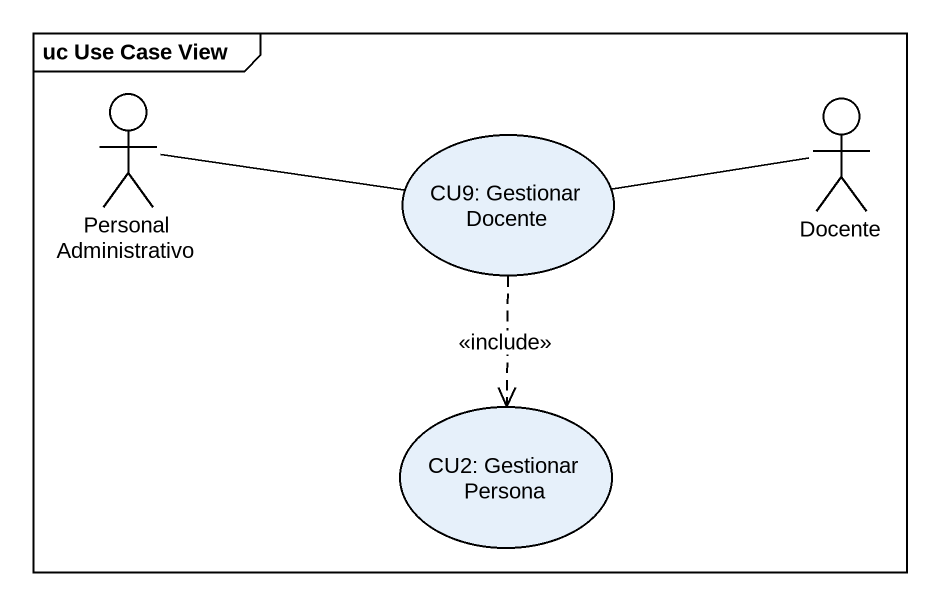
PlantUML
@startuml
mainframe uc Use Case View
actor "Personal Administrativo" as Personal_Administrativo
actor Docente
usecase "CU9: Gestionar Docente" as CU9_Gestionar_Docente
usecase "CU2: Gestionar Persona" as CU2_Gestionar_Persona
Personal_Administrativo -right- CU9_Gestionar_Docente
Docente -left- CU9_Gestionar_Docente
CU9_Gestionar_Docente ..> CU2_Gestionar_Persona : <<include>>
@enduml
